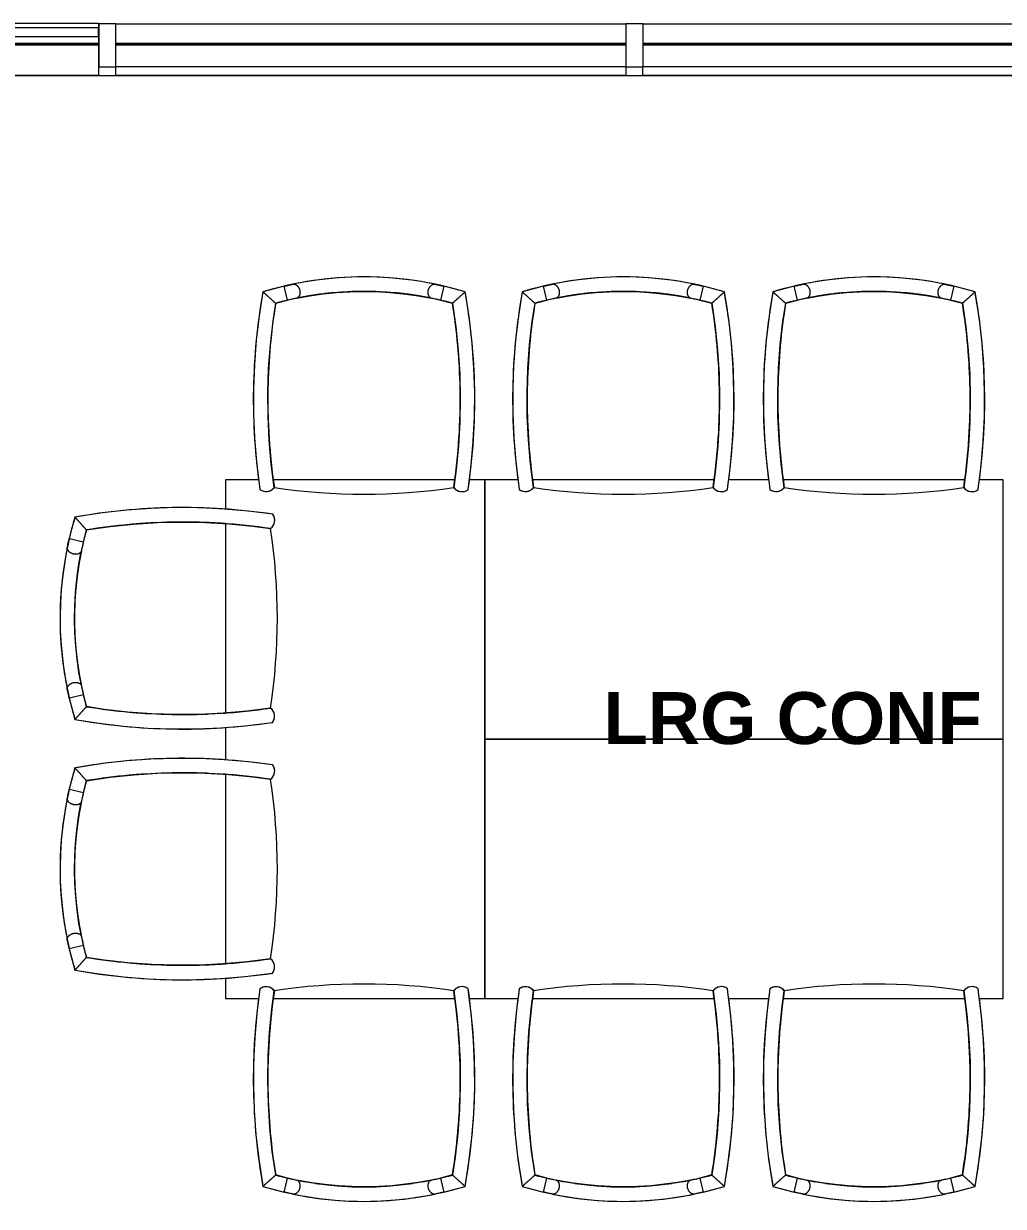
# Model space of a CAD drawing. Header units: inches. Extents: x 920 to 2661, y -647 to 1865.
# Drawn here: x 2175 to 2288.3, y 1728.6 to 1865.4 of the extents above; entities that cross this region are included whole.
import ezdxf

# ---------------------------------------------------------------- set-up
doc = ezdxf.new("R2010")
doc.units = ezdxf.units.IN
doc.header["$MEASUREMENT"] = 0
doc.linetypes.add('IMPORT-Double Dash 3_8_', pattern=[1, 0.375, -0.125, 0.125, -0.125, 0.125, -0.125])
for name, color, linetype, lineweight in [('A-AREA-IDEN', 2, 'Continuous', 9), ('A-GLAZ', 151, 'Continuous', 18), ('A-GLAZ-CWMG', 250, 'Continuous', 18), ('basebuilding_dwg', 8, 'Continuous', 9), ('I-FURN', 30, 'Continuous', 9), ('I-WALL', 2, 'Continuous', 18)]:
    doc.layers.add(name, color=color, linetype=linetype, lineweight=lineweight)
doc.styles.add('Swis721 Lt BT_B', font='', dxfattribs={"height": 6})
doc.styles.get('Swis721 Lt BT_B').set_extended_font_data('Swis721 Lt BT', bold=True)

# ---------------------------------------------------------------- blocks, each defined once
blk = doc.blocks.new('30 x 60 table1 - 30 x 60 table-4778078-FIRST FLOOR CONSTRUCTION')
at = {"layer": 'I-FURN'}
for p, q in [((1283.51, -640.99), (1223.51, -640.99)), ((1223.51, -640.99), (1223.51, -670.99)), ((1283.51, -670.99), (1283.51, -640.99)), ((1223.51, -670.99), (1226.3, -670.99)), ((1227.99, -670.99), (1248.95, -670.99)), ((1250.64, -670.99), (1255.3, -670.99)), ((1256.99, -670.99), (1277.95, -670.99)), ((1279.64, -670.99), (1283.51, -670.99))]:
    blk.add_line(p, q, dxfattribs=at)
blk = doc.blocks.new('30 x 60 table2 - 30 x 60 table-4778090-FIRST FLOOR CONSTRUCTION')
at = {"layer": 'I-FURN'}
for p, q in [((1226.3, -458.88), (1223.51, -458.88)), ((1223.51, -458.88), (1223.51, -488.88)), ((1248.95, -458.88), (1227.99, -458.88)), ((1255.3, -458.88), (1250.64, -458.88)), ((1277.95, -458.88), (1256.99, -458.88)), ((1283.51, -458.88), (1279.65, -458.88)), ((1283.51, -488.88), (1283.51, -458.88)), ((1223.51, -488.88), (1283.51, -488.88))]:
    blk.add_line(p, q, dxfattribs=at)
blk = doc.blocks.new('F-Chairs1 - Side 05-4364231-FIRST FLOOR CONSTRUCTION')
at = {"layer": 'I-FURN'}
for p, q in [((-8.86, -2.7), (-9.24, -1.07)), ((9.24, -1.07), (8.86, -2.7)), ((-10.22, -3.05), (-8.86, -2.7)), ((8.86, -2.7), (10.22, -3.05))]:
    blk.add_line(p, q, dxfattribs=at)
at = {"layer": 'I-FURN', "flags": 128}
for points in [[(-9.24, -1.07), (-10.8, -1.47), (-11.7, -1.73)], [(8.18, -0.84), (6.59, -0.54), (4.99, -0.31), (3.39, -0.14), (1.78, -0.04), (0.17, 0), (-1.45, -0.03), (-3.06, -0.12), (-4.66, -0.27), (-6.26, -0.49), (-7.85, -0.77), (-8.18, -0.84)], [(11.7, -1.73), (10.14, -1.3), (9.24, -1.07)], [(-11.7, -1.73), (-12.14, -4.52), (-12.47, -7.33), (-12.69, -10.14), (-12.8, -12.96), (-12.79, -15.79), (-12.67, -18.61), (-12.44, -21.42), (-12.09, -24.23), (-12.04, -24.6)], [(-7.79, -2.47), (-6.27, -2.19), (-4.74, -1.97), (-3.2, -1.81), (-1.66, -1.71), (-0.12, -1.67), (1.43, -1.7), (2.97, -1.79), (4.51, -1.94), (6.05, -2.15), (7.57, -2.42), (7.79, -2.47)], [(12.04, -24.58), (12.4, -21.78), (12.65, -18.96), (12.78, -16.14), (12.8, -13.32), (12.71, -10.5), (12.5, -7.68), (12.19, -4.87), (11.76, -2.08), (11.7, -1.73)], [(-10.38, -24.36), (-10.73, -21.62), (-10.97, -18.88), (-11.11, -16.12), (-11.13, -13.37), (-11.04, -10.61), (-10.84, -7.86), (-10.53, -5.12), (-10.22, -3.05)], [(10.22, -3.05), (10.62, -5.78), (10.9, -8.52), (11.07, -11.27), (11.13, -14.03), (11.08, -16.79), (10.93, -19.54), (10.66, -22.28), (10.38, -24.36)], [(-12.04, -24.6), (-12.01, -24.62), (-11.94, -24.67), (-11.83, -24.73), (-11.7, -24.78), (-11.53, -24.82), (-11.35, -24.84), (-11.16, -24.83)], [(-11.16, -24.83), (-10.97, -24.78), (-10.8, -24.71), (-10.65, -24.62), (-10.54, -24.53), (-10.45, -24.45), (-10.4, -24.38), (-10.38, -24.36)], [(10.38, -24.36), (10.4, -24.38), (10.45, -24.45), (10.54, -24.53), (10.66, -24.62), (10.8, -24.7), (10.97, -24.77), (11.16, -24.81)], [(11.16, -24.81), (11.35, -24.82), (11.54, -24.8), (11.7, -24.76), (11.84, -24.71), (11.94, -24.65), (12.01, -24.6), (12.04, -24.58)]]:
    blk.add_lwpolyline(points, dxfattribs=at)
at = {"layer": 'I-FURN'}
for centre, radius, start, end in [((0, -40.33), 40.33, 73.1446, 106.8554), ((57.8, -14.21), 70.61, 169.8244, 179.004), ((0, -40.33), 38.66, 74.6661, 105.3339), ((0, -40.33), 38.66, 100.1122, 105.3339), ((0, -40.33), 38.66, 94.045, 98.3481), ((0, -40.33), 38.66, 87.2451, 92.7549), ((0, -40.33), 38.66, 81.6519, 85.955), ((0, -40.33), 38.66, 74.6661, 79.8878), ((-57.8, -14.21), 70.61, 0.996, 10.1756), ((57.8, -14.21), 68.93, 170.6856, 178.9494), ((-57.8, -14.21), 68.93, 1.0506, 9.3144), ((57.8, -14.21), 68.93, 174.9808, 176.404), ((-57.8, -14.21), 68.93, 3.596, 5.0192), ((57.8, -14.21), 70.61, 179.004, 188.4692), ((57.8, -14.21), 68.93, 178.9494, 188.4692), ((57.8, -14.21), 68.93, 179.2513, 182.3319), ((-57.8, -14.21), 68.93, 351.5308, 1.0506), ((-57.8, -14.21), 68.93, 357.6681, 0.7487), ((-57.8, -14.21), 70.61, 351.5308, 0.996), ((57.8, -14.21), 68.93, 183.8678, 187.7228), ((-57.8, -14.21), 68.93, 352.2772, 356.1393), ((-11.33, -23.66), 1.18, 233.3697, 323.5686), ((0, 44.54), 69.68, 261.4321, 278.5679), ((11.32, -23.64), 1.18, 217.315, 307.5275)]:
    blk.add_arc(centre, radius, start, end, dxfattribs=at)
for points, knots in [([(-9.24, -1.07), (-9.24, -1.07), (-9.21, -1.07), (-9.06, -1.03), (-8.74, -0.96), (-8.39, -0.88), (-8.18, -0.84)], [0, 0, 0, 0, 0.2, 0.4, 0.7, 1, 1, 1, 1]), ([(-8.18, -0.84), (-8.11, -0.82), (-8, -0.84), (-7.86, -0.91), (-7.79, -0.97), (-7.73, -1.02), (-7.68, -1.07), (-7.64, -1.12), (-7.61, -1.16), (-7.57, -1.23), (-7.52, -1.31), (-7.48, -1.4), (-7.45, -1.49), (-7.43, -1.59), (-7.41, -1.69), (-7.41, -1.77), (-7.41, -1.85), (-7.42, -1.92), (-7.43, -1.99), (-7.44, -2.06), (-7.47, -2.12), (-7.49, -2.18), (-7.52, -2.25), (-7.57, -2.32), (-7.67, -2.42), (-7.74, -2.46), (-7.79, -2.47)], [-1, -1, -1, -1, -0.861111, -0.791667, -0.756944, -0.722222, -0.6875, -0.670139, -0.652778, -0.618056, -0.583333, -0.548611, -0.513889, -0.479167, -0.444444, -0.416667, -0.388889, -0.361111, -0.333333, -0.305556, -0.277778, -0.25, -0.222222, -0.166667, -0.111111, 0, 0, 0, 0]), ([(7.79, -2.47), (7.73, -2.45), (7.63, -2.4), (7.54, -2.28), (7.5, -2.19), (7.46, -2.12), (7.44, -2.05), (7.43, -2), (7.42, -1.94), (7.41, -1.86), (7.41, -1.77), (7.42, -1.67), (7.43, -1.57), (7.46, -1.47), (7.49, -1.39), (7.52, -1.31), (7.56, -1.24), (7.6, -1.18), (7.64, -1.12), (7.68, -1.07), (7.73, -1.02), (7.77, -0.98), (7.84, -0.93), (7.91, -0.88), (8.04, -0.83), (8.12, -0.83), (8.18, -0.84)], [-1, -1, -1, -1, -0.861111, -0.791667, -0.756944, -0.722222, -0.6875, -0.670139, -0.652778, -0.618056, -0.583333, -0.548611, -0.513889, -0.479167, -0.444444, -0.416667, -0.388889, -0.361111, -0.333333, -0.305556, -0.277778, -0.25, -0.222222, -0.166667, -0.111111, 0, 0, 0, 0]), ([(8.18, -0.84), (8.32, -0.87), (8.57, -0.92), (8.91, -1), (9.17, -1.06), (9.24, -1.07), (9.24, -1.07)], [0, 0, 0, 0, 0.2, 0.4, 0.7, 1, 1, 1, 1]), ([(-11.7, -1.73), (-11.7, -1.73), (-11.69, -1.74), (-11.65, -1.77), (-11.62, -1.8), (-11.58, -1.83), (-11.55, -1.87), (-11.51, -1.9), (-11.48, -1.92), (-11.45, -1.95), (-11.41, -1.99), (-11.36, -2.03), (-11.31, -2.08), (-11.25, -2.13), (-11.19, -2.18), (-11.14, -2.23), (-11.08, -2.28), (-11.02, -2.34), (-10.96, -2.39), (-10.9, -2.44), (-10.84, -2.5), (-10.78, -2.55), (-10.72, -2.6), (-10.67, -2.65), (-10.61, -2.7), (-10.56, -2.75), (-10.51, -2.79), (-10.46, -2.84), (-10.42, -2.88), (-10.37, -2.91), (-10.34, -2.95), (-10.3, -2.98), (-10.28, -3), (-10.25, -3.02), (-10.23, -3.04), (-10.22, -3.05), (-10.22, -3.05)], [-1, -1, -1, -1, -0.944444, -0.888889, -0.861111, -0.833333, -0.805556, -0.777778, -0.763889, -0.75, -0.722222, -0.694444, -0.666667, -0.638889, -0.611111, -0.583333, -0.555556, -0.527778, -0.5, -0.472222, -0.444444, -0.416667, -0.388889, -0.361111, -0.333333, -0.305556, -0.277778, -0.25, -0.222222, -0.194444, -0.166667, -0.138889, -0.111111, -0.083333, -0.055556, 0, 0, 0, 0]), ([(-7.79, -2.47), (-7.93, -2.5), (-8.18, -2.55), (-8.53, -2.63), (-8.79, -2.69), (-8.86, -2.7), (-8.86, -2.7)], [0, 0, 0, 0, 0.2, 0.4, 0.7, 1, 1, 1, 1]), ([(8.86, -2.7), (8.86, -2.7), (8.83, -2.69), (8.67, -2.66), (8.36, -2.59), (8, -2.51), (7.79, -2.47)], [0, 0, 0, 0, 0.2, 0.4, 0.7, 1, 1, 1, 1]), ([(10.22, -3.05), (10.22, -3.05), (10.23, -3.04), (10.25, -3.02), (10.28, -3), (10.3, -2.98), (10.34, -2.95), (10.37, -2.91), (10.41, -2.88), (10.44, -2.86), (10.47, -2.83), (10.51, -2.79), (10.56, -2.75), (10.61, -2.7), (10.67, -2.65), (10.72, -2.6), (10.78, -2.55), (10.84, -2.5), (10.9, -2.44), (10.96, -2.39), (11.02, -2.34), (11.08, -2.28), (11.14, -2.23), (11.19, -2.18), (11.25, -2.13), (11.31, -2.08), (11.36, -2.03), (11.41, -1.99), (11.46, -1.94), (11.5, -1.9), (11.55, -1.87), (11.58, -1.83), (11.62, -1.8), (11.65, -1.77), (11.69, -1.74), (11.7, -1.73), (11.7, -1.73)], [-1, -1, -1, -1, -0.944444, -0.916667, -0.888889, -0.861111, -0.833333, -0.805556, -0.777778, -0.763889, -0.75, -0.722222, -0.694444, -0.666667, -0.638889, -0.611111, -0.583333, -0.555556, -0.527778, -0.5, -0.472222, -0.444444, -0.416667, -0.388889, -0.361111, -0.333333, -0.305556, -0.277778, -0.25, -0.222222, -0.194444, -0.166667, -0.138889, -0.111111, -0.055556, 0, 0, 0, 0])]:
    blk.add_open_spline(points, degree=3, knots=knots, dxfattribs=at)
blk = doc.blocks.new('F-Chairs1 - Side 05-4411770-FIRST FLOOR CONSTRUCTION')
at = {"layer": 'I-FURN'}
for p, q in [((-8.86, 2.7), (-10.22, 3.05)), ((10.22, 3.05), (8.86, 2.7)), ((-9.24, 1.07), (-8.86, 2.7)), ((8.86, 2.7), (9.24, 1.07))]:
    blk.add_line(p, q, dxfattribs=at)
at = {"layer": 'I-FURN', "flags": 128}
for points in [[(-11.16, 24.83), (-11.35, 24.84), (-11.53, 24.82), (-11.7, 24.78), (-11.83, 24.73), (-11.94, 24.67), (-12.01, 24.62), (-12.04, 24.6)], [(-10.38, 24.36), (-10.4, 24.38), (-10.45, 24.45), (-10.54, 24.53), (-10.65, 24.62), (-10.8, 24.71), (-10.97, 24.78), (-11.16, 24.83)], [(11.16, 24.81), (10.97, 24.77), (10.8, 24.7), (10.66, 24.62), (10.54, 24.53), (10.45, 24.45), (10.4, 24.38), (10.38, 24.36)], [(12.04, 24.58), (12.01, 24.6), (11.94, 24.65), (11.84, 24.71), (11.7, 24.76), (11.54, 24.8), (11.35, 24.82), (11.16, 24.81)], [(-12.04, 24.6), (-12.4, 21.8), (-12.64, 18.99), (-12.78, 16.17), (-12.8, 13.35), (-12.71, 10.52), (-12.51, 7.71), (-12.19, 4.9), (-11.76, 2.11), (-11.7, 1.73)], [(-10.22, 3.05), (-10.62, 5.78), (-10.9, 8.52), (-11.07, 11.27), (-11.13, 14.03), (-11.08, 16.79), (-10.93, 19.54), (-10.66, 22.28), (-10.38, 24.36)], [(10.38, 24.36), (10.73, 21.62), (10.97, 18.88), (11.11, 16.12), (11.13, 13.37), (11.04, 10.61), (10.84, 7.86), (10.53, 5.12), (10.22, 3.05)], [(11.7, 1.73), (12.14, 4.52), (12.47, 7.33), (12.69, 10.14), (12.8, 12.96), (12.79, 15.79), (12.67, 18.61), (12.44, 21.42), (12.09, 24.23), (12.04, 24.58)], [(-11.7, 1.73), (-10.14, 1.3), (-9.24, 1.07)], [(7.79, 2.47), (6.27, 2.19), (4.74, 1.97), (3.2, 1.81), (1.66, 1.71), (0.12, 1.67), (-1.43, 1.7), (-2.97, 1.79), (-4.51, 1.94), (-6.05, 2.15), (-7.57, 2.42), (-7.79, 2.47)], [(9.24, 1.07), (10.8, 1.47), (11.7, 1.73)], [(-8.18, 0.84), (-6.59, 0.54), (-4.99, 0.31), (-3.39, 0.14), (-1.78, 0.04), (-0.17, 0), (1.45, 0.03), (3.06, 0.12), (4.66, 0.27), (6.26, 0.49), (7.85, 0.77), (8.18, 0.84)]]:
    blk.add_lwpolyline(points, dxfattribs=at)
at = {"layer": 'I-FURN'}
for centre, radius, start, end in [((-11.33, 23.66), 1.18, 36.4314, 126.6303), ((0, -44.54), 69.68, 81.4321, 98.5679), ((11.32, 23.64), 1.18, 52.4725, 142.685), ((57.8, 14.21), 70.61, 171.5308, 180.996), ((57.8, 14.21), 68.93, 171.5308, 181.0506), ((57.8, 14.21), 68.93, 172.2772, 176.1322), ((-57.8, 14.21), 68.93, 358.9494, 8.4692), ((-57.8, 14.21), 68.93, 3.8607, 7.7228), ((-57.8, 14.21), 70.61, 359.004, 8.4692), ((57.8, 14.21), 68.93, 177.6681, 180.7487), ((-57.8, 14.21), 68.93, 359.2513, 2.3319), ((57.8, 14.21), 70.61, 180.996, 190.1756), ((57.8, 14.21), 68.93, 181.0506, 189.3144), ((-57.8, 14.21), 68.93, 350.6856, 358.9494), ((-57.8, 14.21), 70.61, 349.8244, 359.004), ((57.8, 14.21), 68.93, 183.596, 185.0192), ((-57.8, 14.21), 68.93, 354.9808, 356.404), ((0, 40.33), 38.66, 254.6661, 285.3339), ((0, 40.33), 38.66, 254.6661, 259.8878), ((0, 40.33), 38.66, 280.1122, 285.3339), ((0, 40.33), 40.33, 253.1446, 286.8554), ((0, 40.33), 38.66, 261.6519, 265.955), ((0, 40.33), 38.66, 267.2451, 272.7549), ((0, 40.33), 38.66, 274.045, 278.3481)]:
    blk.add_arc(centre, radius, start, end, dxfattribs=at)
for points, knots in [([(-10.22, 3.05), (-10.22, 3.05), (-10.23, 3.04), (-10.25, 3.02), (-10.28, 3), (-10.3, 2.98), (-10.34, 2.95), (-10.37, 2.91), (-10.41, 2.88), (-10.44, 2.86), (-10.47, 2.83), (-10.51, 2.79), (-10.56, 2.75), (-10.61, 2.7), (-10.67, 2.65), (-10.72, 2.6), (-10.78, 2.55), (-10.84, 2.5), (-10.9, 2.44), (-10.96, 2.39), (-11.02, 2.34), (-11.08, 2.28), (-11.14, 2.23), (-11.19, 2.18), (-11.25, 2.13), (-11.31, 2.08), (-11.36, 2.03), (-11.41, 1.99), (-11.46, 1.94), (-11.5, 1.9), (-11.55, 1.87), (-11.58, 1.83), (-11.62, 1.8), (-11.65, 1.77), (-11.69, 1.74), (-11.7, 1.73), (-11.7, 1.73)], [-1, -1, -1, -1, -0.944444, -0.916667, -0.888889, -0.861111, -0.833333, -0.805556, -0.777778, -0.763889, -0.75, -0.722222, -0.694444, -0.666667, -0.638889, -0.611111, -0.583333, -0.555556, -0.527778, -0.5, -0.472222, -0.444444, -0.416667, -0.388889, -0.361111, -0.333333, -0.305556, -0.277778, -0.25, -0.222222, -0.194444, -0.166667, -0.138889, -0.111111, -0.055556, 0, 0, 0, 0]), ([(11.7, 1.73), (11.7, 1.73), (11.69, 1.74), (11.65, 1.77), (11.62, 1.8), (11.58, 1.83), (11.55, 1.87), (11.51, 1.9), (11.48, 1.92), (11.45, 1.95), (11.41, 1.99), (11.36, 2.03), (11.31, 2.08), (11.25, 2.13), (11.19, 2.18), (11.14, 2.23), (11.08, 2.28), (11.02, 2.34), (10.96, 2.39), (10.9, 2.44), (10.84, 2.5), (10.78, 2.55), (10.72, 2.6), (10.67, 2.65), (10.61, 2.7), (10.56, 2.75), (10.51, 2.79), (10.46, 2.84), (10.42, 2.88), (10.37, 2.91), (10.34, 2.95), (10.3, 2.98), (10.28, 3), (10.25, 3.02), (10.23, 3.04), (10.22, 3.05), (10.22, 3.05)], [-1, -1, -1, -1, -0.944444, -0.888889, -0.861111, -0.833333, -0.805556, -0.777778, -0.763889, -0.75, -0.722222, -0.694444, -0.666667, -0.638889, -0.611111, -0.583333, -0.555556, -0.527778, -0.5, -0.472222, -0.444444, -0.416667, -0.388889, -0.361111, -0.333333, -0.305556, -0.277778, -0.25, -0.222222, -0.194444, -0.166667, -0.138889, -0.111111, -0.083333, -0.055556, 0, 0, 0, 0]), ([(-8.86, 2.7), (-8.86, 2.7), (-8.83, 2.69), (-8.67, 2.66), (-8.36, 2.59), (-8, 2.51), (-7.79, 2.47)], [0, 0, 0, 0, 0.2, 0.4, 0.7, 1, 1, 1, 1]), ([(-7.79, 2.47), (-7.73, 2.45), (-7.63, 2.4), (-7.54, 2.28), (-7.5, 2.19), (-7.46, 2.12), (-7.44, 2.05), (-7.43, 2), (-7.42, 1.94), (-7.41, 1.86), (-7.41, 1.77), (-7.42, 1.67), (-7.43, 1.57), (-7.46, 1.47), (-7.49, 1.39), (-7.52, 1.31), (-7.56, 1.24), (-7.6, 1.18), (-7.64, 1.12), (-7.68, 1.07), (-7.73, 1.02), (-7.77, 0.98), (-7.84, 0.93), (-7.91, 0.88), (-8.04, 0.83), (-8.12, 0.83), (-8.18, 0.84)], [-1, -1, -1, -1, -0.861111, -0.791667, -0.756944, -0.722222, -0.6875, -0.670139, -0.652778, -0.618056, -0.583333, -0.548611, -0.513889, -0.479167, -0.444444, -0.416667, -0.388889, -0.361111, -0.333333, -0.305556, -0.277778, -0.25, -0.222222, -0.166667, -0.111111, 0, 0, 0, 0]), ([(8.18, 0.84), (8.11, 0.82), (8, 0.84), (7.86, 0.91), (7.79, 0.97), (7.73, 1.02), (7.68, 1.07), (7.64, 1.12), (7.61, 1.16), (7.57, 1.23), (7.52, 1.31), (7.48, 1.4), (7.45, 1.49), (7.43, 1.59), (7.41, 1.69), (7.41, 1.77), (7.41, 1.85), (7.42, 1.92), (7.43, 1.99), (7.44, 2.06), (7.47, 2.12), (7.49, 2.18), (7.52, 2.25), (7.57, 2.32), (7.67, 2.42), (7.74, 2.46), (7.79, 2.47)], [-1, -1, -1, -1, -0.861111, -0.791667, -0.756944, -0.722222, -0.6875, -0.670139, -0.652778, -0.618056, -0.583333, -0.548611, -0.513889, -0.479167, -0.444444, -0.416667, -0.388889, -0.361111, -0.333333, -0.305556, -0.277778, -0.25, -0.222222, -0.166667, -0.111111, 0, 0, 0, 0]), ([(7.79, 2.47), (7.93, 2.5), (8.18, 2.55), (8.53, 2.63), (8.79, 2.69), (8.86, 2.7), (8.86, 2.7)], [0, 0, 0, 0, 0.2, 0.4, 0.7, 1, 1, 1, 1]), ([(-8.18, 0.84), (-8.32, 0.87), (-8.57, 0.92), (-8.91, 1), (-9.17, 1.06), (-9.24, 1.07), (-9.24, 1.07)], [0, 0, 0, 0, 0.2, 0.4, 0.7, 1, 1, 1, 1]), ([(9.24, 1.07), (9.24, 1.07), (9.21, 1.07), (9.06, 1.03), (8.74, 0.96), (8.39, 0.88), (8.18, 0.84)], [0, 0, 0, 0, 0.2, 0.4, 0.7, 1, 1, 1, 1])]:
    blk.add_open_spline(points, degree=3, knots=knots, dxfattribs=at)
blk = doc.blocks.new('F-Chairs1 - Side 05-V8-FIRST FLOOR CONSTRUCTION')
at = {"layer": 'I-FURN'}
for p, q in [((-8.86, 2.7), (-10.22, 3.05)), ((10.22, 3.05), (8.86, 2.7)), ((-9.24, 1.07), (-8.86, 2.7)), ((8.86, 2.7), (9.24, 1.07))]:
    blk.add_line(p, q, dxfattribs=at)
at = {"layer": 'I-FURN', "flags": 128}
for points in [[(-11.16, 24.83), (-11.35, 24.84), (-11.53, 24.82), (-11.7, 24.78), (-11.83, 24.73), (-11.94, 24.67), (-12.01, 24.62), (-12.04, 24.6)], [(-10.38, 24.36), (-10.4, 24.38), (-10.45, 24.45), (-10.54, 24.53), (-10.65, 24.62), (-10.8, 24.71), (-10.97, 24.78), (-11.16, 24.83)], [(11.16, 24.81), (10.97, 24.77), (10.8, 24.7), (10.66, 24.62), (10.54, 24.53), (10.45, 24.45), (10.4, 24.38), (10.38, 24.36)], [(12.04, 24.58), (12.01, 24.6), (11.94, 24.65), (11.84, 24.71), (11.7, 24.76), (11.54, 24.8), (11.35, 24.82), (11.16, 24.81)], [(-12.04, 24.6), (-12.4, 21.8), (-12.64, 18.99), (-12.78, 16.17), (-12.8, 13.35), (-12.71, 10.52), (-12.51, 7.71), (-12.19, 4.9), (-11.76, 2.11), (-11.7, 1.73)], [(-10.22, 3.05), (-10.62, 5.78), (-10.9, 8.52), (-11.07, 11.27), (-11.13, 14.03), (-11.08, 16.79), (-10.93, 19.54), (-10.66, 22.28), (-10.38, 24.36)], [(10.38, 24.36), (10.73, 21.62), (10.97, 18.88), (11.11, 16.12), (11.13, 13.37), (11.04, 10.61), (10.84, 7.86), (10.53, 5.12), (10.22, 3.05)], [(11.7, 1.73), (12.14, 4.52), (12.47, 7.33), (12.69, 10.14), (12.8, 12.96), (12.79, 15.79), (12.67, 18.61), (12.44, 21.42), (12.09, 24.23), (12.04, 24.58)], [(-11.7, 1.73), (-10.14, 1.3), (-9.24, 1.07)], [(7.79, 2.47), (6.27, 2.19), (4.74, 1.97), (3.2, 1.81), (1.66, 1.71), (0.12, 1.67), (-1.43, 1.7), (-2.97, 1.79), (-4.51, 1.94), (-6.05, 2.15), (-7.57, 2.42), (-7.79, 2.47)], [(9.24, 1.07), (10.8, 1.47), (11.7, 1.73)], [(-8.18, 0.84), (-6.59, 0.54), (-4.99, 0.31), (-3.39, 0.14), (-1.78, 0.04), (-0.17, 0), (1.45, 0.03), (3.06, 0.12), (4.66, 0.27), (6.26, 0.49), (7.85, 0.77), (8.18, 0.84)]]:
    blk.add_lwpolyline(points, dxfattribs=at)
at = {"layer": 'I-FURN'}
for centre, radius, start, end in [((-11.33, 23.66), 1.18, 36.4314, 126.6303), ((0, -44.54), 69.68, 81.4321, 98.5679), ((11.32, 23.64), 1.18, 52.4725, 142.685), ((57.8, 14.21), 70.61, 171.5308, 180.996), ((57.8, 14.21), 68.93, 171.5308, 181.0506), ((-57.8, 14.21), 68.93, 358.9494, 8.4692), ((-57.8, 14.21), 70.61, 359.004, 8.4692), ((57.8, 14.21), 68.93, 175.8993, 176.1322), ((-57.8, 14.21), 68.93, 3.8607, 4.1007), ((57.8, 14.21), 68.93, 177.6681, 180.7487), ((-57.8, 14.21), 68.93, 359.2513, 2.3319), ((57.8, 14.21), 70.61, 180.996, 190.1756), ((57.8, 14.21), 68.93, 181.0506, 189.3144), ((-57.8, 14.21), 68.93, 350.6856, 358.9494), ((-57.8, 14.21), 70.61, 349.8244, 359.004), ((57.8, 14.21), 68.93, 183.596, 185.0192), ((-57.8, 14.21), 68.93, 354.9808, 356.404), ((0, 40.33), 38.66, 254.6661, 285.3339), ((0, 40.33), 38.66, 254.6661, 259.8878), ((0, 40.33), 38.66, 280.1122, 285.3339), ((0, 40.33), 40.33, 253.1446, 286.8554), ((0, 40.33), 38.66, 261.6519, 265.955), ((0, 40.33), 38.66, 267.2451, 272.7549), ((0, 40.33), 38.66, 274.045, 278.3481)]:
    blk.add_arc(centre, radius, start, end, dxfattribs=at)
for points, knots in [([(-10.22, 3.05), (-10.22, 3.05), (-10.23, 3.04), (-10.25, 3.02), (-10.28, 3), (-10.3, 2.98), (-10.34, 2.95), (-10.37, 2.91), (-10.41, 2.88), (-10.44, 2.86), (-10.47, 2.83), (-10.51, 2.79), (-10.56, 2.75), (-10.61, 2.7), (-10.67, 2.65), (-10.72, 2.6), (-10.78, 2.55), (-10.84, 2.5), (-10.9, 2.44), (-10.96, 2.39), (-11.02, 2.34), (-11.08, 2.28), (-11.14, 2.23), (-11.19, 2.18), (-11.25, 2.13), (-11.31, 2.08), (-11.36, 2.03), (-11.41, 1.99), (-11.46, 1.94), (-11.5, 1.9), (-11.55, 1.87), (-11.58, 1.83), (-11.62, 1.8), (-11.65, 1.77), (-11.69, 1.74), (-11.7, 1.73), (-11.7, 1.73)], [-1, -1, -1, -1, -0.944444, -0.916667, -0.888889, -0.861111, -0.833333, -0.805556, -0.777778, -0.763889, -0.75, -0.722222, -0.694444, -0.666667, -0.638889, -0.611111, -0.583333, -0.555556, -0.527778, -0.5, -0.472222, -0.444444, -0.416667, -0.388889, -0.361111, -0.333333, -0.305556, -0.277778, -0.25, -0.222222, -0.194444, -0.166667, -0.138889, -0.111111, -0.055556, 0, 0, 0, 0]), ([(11.7, 1.73), (11.7, 1.73), (11.69, 1.74), (11.65, 1.77), (11.62, 1.8), (11.58, 1.83), (11.55, 1.87), (11.51, 1.9), (11.48, 1.92), (11.45, 1.95), (11.41, 1.99), (11.36, 2.03), (11.31, 2.08), (11.25, 2.13), (11.19, 2.18), (11.14, 2.23), (11.08, 2.28), (11.02, 2.34), (10.96, 2.39), (10.9, 2.44), (10.84, 2.5), (10.78, 2.55), (10.72, 2.6), (10.67, 2.65), (10.61, 2.7), (10.56, 2.75), (10.51, 2.79), (10.46, 2.84), (10.42, 2.88), (10.37, 2.91), (10.34, 2.95), (10.3, 2.98), (10.28, 3), (10.25, 3.02), (10.23, 3.04), (10.22, 3.05), (10.22, 3.05)], [-1, -1, -1, -1, -0.944444, -0.888889, -0.861111, -0.833333, -0.805556, -0.777778, -0.763889, -0.75, -0.722222, -0.694444, -0.666667, -0.638889, -0.611111, -0.583333, -0.555556, -0.527778, -0.5, -0.472222, -0.444444, -0.416667, -0.388889, -0.361111, -0.333333, -0.305556, -0.277778, -0.25, -0.222222, -0.194444, -0.166667, -0.138889, -0.111111, -0.083333, -0.055556, 0, 0, 0, 0]), ([(-8.86, 2.7), (-8.86, 2.7), (-8.83, 2.69), (-8.67, 2.66), (-8.36, 2.59), (-8, 2.51), (-7.79, 2.47)], [0, 0, 0, 0, 0.2, 0.4, 0.7, 1, 1, 1, 1]), ([(-7.79, 2.47), (-7.73, 2.45), (-7.63, 2.4), (-7.54, 2.28), (-7.5, 2.19), (-7.46, 2.12), (-7.44, 2.05), (-7.43, 2), (-7.42, 1.94), (-7.41, 1.86), (-7.41, 1.77), (-7.42, 1.67), (-7.43, 1.57), (-7.46, 1.47), (-7.49, 1.39), (-7.52, 1.31), (-7.56, 1.24), (-7.6, 1.18), (-7.64, 1.12), (-7.68, 1.07), (-7.73, 1.02), (-7.77, 0.98), (-7.84, 0.93), (-7.91, 0.88), (-8.04, 0.83), (-8.12, 0.83), (-8.18, 0.84)], [-1, -1, -1, -1, -0.861111, -0.791667, -0.756944, -0.722222, -0.6875, -0.670139, -0.652778, -0.618056, -0.583333, -0.548611, -0.513889, -0.479167, -0.444444, -0.416667, -0.388889, -0.361111, -0.333333, -0.305556, -0.277778, -0.25, -0.222222, -0.166667, -0.111111, 0, 0, 0, 0]), ([(8.18, 0.84), (8.11, 0.82), (8, 0.84), (7.86, 0.91), (7.79, 0.97), (7.73, 1.02), (7.68, 1.07), (7.64, 1.12), (7.61, 1.16), (7.57, 1.23), (7.52, 1.31), (7.48, 1.4), (7.45, 1.49), (7.43, 1.59), (7.41, 1.69), (7.41, 1.77), (7.41, 1.85), (7.42, 1.92), (7.43, 1.99), (7.44, 2.06), (7.47, 2.12), (7.49, 2.18), (7.52, 2.25), (7.57, 2.32), (7.67, 2.42), (7.74, 2.46), (7.79, 2.47)], [-1, -1, -1, -1, -0.861111, -0.791667, -0.756944, -0.722222, -0.6875, -0.670139, -0.652778, -0.618056, -0.583333, -0.548611, -0.513889, -0.479167, -0.444444, -0.416667, -0.388889, -0.361111, -0.333333, -0.305556, -0.277778, -0.25, -0.222222, -0.166667, -0.111111, 0, 0, 0, 0]), ([(7.79, 2.47), (7.93, 2.5), (8.18, 2.55), (8.53, 2.63), (8.79, 2.69), (8.86, 2.7), (8.86, 2.7)], [0, 0, 0, 0, 0.2, 0.4, 0.7, 1, 1, 1, 1]), ([(-8.18, 0.84), (-8.32, 0.87), (-8.57, 0.92), (-8.91, 1), (-9.17, 1.06), (-9.24, 1.07), (-9.24, 1.07)], [0, 0, 0, 0, 0.2, 0.4, 0.7, 1, 1, 1, 1]), ([(9.24, 1.07), (9.24, 1.07), (9.21, 1.07), (9.06, 1.03), (8.74, 0.96), (8.39, 0.88), (8.18, 0.84)], [0, 0, 0, 0, 0.2, 0.4, 0.7, 1, 1, 1, 1])]:
    blk.add_open_spline(points, degree=3, knots=knots, dxfattribs=at)
blk = doc.blocks.new('30 x 60 table3 - 30 x 60 table-4778108-FIRST FLOOR CONSTRUCTION')
at = {"layer": 'I-FURN'}
for p, q in [((1283.51, -458.88), (1223.51, -458.88)), ((1223.51, -458.88), (1223.51, -460.68)), ((1283.51, -460.68), (1283.51, -458.88)), ((1223.51, -462.37), (1223.51, -483.32)), ((1283.51, -483.32), (1283.51, -462.37)), ((1223.51, -485.01), (1223.51, -488.88)), ((1283.51, -488.88), (1283.51, -485.01)), ((1223.51, -488.88), (1226.93, -488.88)), ((1228.58, -488.88), (1250.49, -488.88)), ((1252.15, -488.88), (1255.93, -488.88)), ((1257.58, -488.88), (1279.49, -488.88)), ((1281.15, -488.88), (1283.51, -488.88))]:
    blk.add_line(p, q, dxfattribs=at)
blk = doc.blocks.new('Frameless opening with glazing - 42_ x 84_-4846444-FIRST FLOOR CONSTRUCTION')
at = {"layer": 'A-GLAZ', "lineweight": 40}
blk.add_line((-22.5, 0.125), (19.5, 0.125), dxfattribs=at)
blk = doc.blocks.new('Frameless opening with glazing - 60_ x 84_-4846534-FIRST FLOOR CONSTRUCTION')
at = {"layer": 'A-GLAZ', "lineweight": 40}
blk.add_line((-31, 0.125), (28, 0.125), dxfattribs=at)
blk = doc.blocks.new('basebuilding_dwg_System Panel - Glazed EXIST-BLACK-1018897-GROSS BLDG AREA - LEVEL 6-4771485-FIRST FLOOR CONSTRUCTION')
at = {"layer": 'A-GLAZ', "color": 7, "lineweight": 9, "flags": 128}
blk.add_lwpolyline([(-20, -1.5), (20, -1.5), (20, -0.5), (-20, -0.5)], close=True, dxfattribs=at)
blk = doc.blocks.new('basebuilding_dwg_Rectangular Mullion - 2_ x 6_ rectangular-BLACK-1018865-GROSS BLDG AREA - LEVEL 6-V1-FIRST FLOOR CONSTRUCTION')
at = {"layer": 'A-GLAZ-CWMG', "flags": 128}
for points in [[(-1, 6), (1, 6), (1, 5)], [(-0.97, 0), (-1, 0), (-1, 6)]]:
    blk.add_lwpolyline(points, dxfattribs=at)
blk = doc.blocks.new('basebuilding_dwg_Rectangular Mullion - 2_ x 6_ rectangular-BLACK-1018865-GROSS BLDG AREA - LEVEL 6-V2-FIRST FLOOR CONSTRUCTION')
at = {"layer": 'A-GLAZ-CWMG'}
blk.add_line((-1, 5), (-1, 6), dxfattribs=at)
at = {"layer": 'A-GLAZ-CWMG', "flags": 128}
blk.add_lwpolyline([(-1, 6), (1, 6), (1, 5)], dxfattribs=at)
blk = doc.blocks.new('basebuilding_dwg_Rectangular Mullion - 2_ x 6_ rectangular-BLACK-1018893-GROSS BLDG AREA - LEVEL 6-4771488-FIRST FLOOR CONSTRUCTION')
at = {"layer": 'A-GLAZ-CWMG'}
for p, q in [((-104.72, 1017.21), (-144.72, 1017.21)), ((-104.72, 1011.21), (-144.72, 1011.21))]:
    blk.add_line(p, q, dxfattribs=at)
blk = doc.blocks.new('basebuilding_dwg_Rectangular Mullion - 2_ x 6_ rectangular-BLACK-430961-GROSS BLDG AREA - LEVEL 6-V4-FIRST FLOOR CONSTRUCTION')
at = {"layer": 'A-GLAZ-CWMG'}
blk.add_line((-43.72, 1011.21), (-102.72, 1011.21), dxfattribs=at)
blk = doc.blocks.new('basebuilding_dwg-4266169-FIRST FLOOR CONSTRUCTION')
at = {"lineweight": 9, "flags": 128}
blk.add_lwpolyline([(1831.64, 1860.4), (1831.64, 1859.36), (1623.64, 1859.36)], dxfattribs=at)
for name, p in [('basebuilding_dwg_Rectangular Mullion - 2_ x 6_ rectangular-BLACK-1018893-GROSS BLDG AREA - LEVEL 6-4771488-FIRST FLOOR CONSTRUCTION', (1766.33, 848.2)), ('basebuilding_dwg_System Panel - Glazed EXIST-BLACK-1018897-GROSS BLDG AREA - LEVEL 6-4771485-FIRST FLOOR CONSTRUCTION', (1641.61, 1865.4)), ('basebuilding_dwg_Rectangular Mullion - 2_ x 6_ rectangular-BLACK-430961-GROSS BLDG AREA - LEVEL 6-V4-FIRST FLOOR CONSTRUCTION', (1766.33, 848.2)), ('basebuilding_dwg_Rectangular Mullion - 2_ x 6_ rectangular-BLACK-430961-GROSS BLDG AREA - LEVEL 6-V4-FIRST FLOOR CONSTRUCTION', (1827.33, 848.2))]:
    blk.add_blockref(name, p)
at = {"extrusion": (0, 0, -1), "rotation": 180}
for name, p in [('basebuilding_dwg_Rectangular Mullion - 2_ x 6_ rectangular-BLACK-1018865-GROSS BLDG AREA - LEVEL 6-V1-FIRST FLOOR CONSTRUCTION', (-1662.61, 1865.4)), ('basebuilding_dwg_Rectangular Mullion - 2_ x 6_ rectangular-BLACK-1018865-GROSS BLDG AREA - LEVEL 6-V2-FIRST FLOOR CONSTRUCTION', (-1723.61, 1865.4))]:
    blk.add_blockref(name, p, dxfattribs=at)

msp = doc.modelspace()

# ---------------------------------------------------------------- linework, layer by layer
at = {"layer": 'I-WALL'}
for p, q in [((2185.67, 1865.4), (2183.67, 1865.4)), ((2183.67, 1865.4), (2183.67, 1860.4)), ((2185.67, 1860.4), (2185.67, 1865.4)), ((2246.67, 1865.4), (2244.67, 1865.4)), ((2244.67, 1865.4), (2244.67, 1860.4)), ((2246.67, 1860.4), (2246.67, 1865.4)), ((2183.67, 1860.4), (2185.67, 1860.4)), ((2244.67, 1860.4), (2246.67, 1860.4))]:
    msp.add_line(p, q, dxfattribs=at)
at = {"layer": 'I-WALL', "lineweight": 9}
for p, q in [((2185.67, 1865.4), (2244.67, 1865.4)), ((2246.67, 1865.4), (2305.67, 1865.4)), ((2244.67, 1860.4), (2185.67, 1860.4)), ((2305.67, 1860.4), (2246.67, 1860.4))]:
    msp.add_line(p, q, dxfattribs=at)

# ---------------------------------------------------------------- block references
at = {"layer": 'A-GLAZ'}
for name, p in [('Frameless opening with glazing - 42_ x 84_-4846444-FIRST FLOOR CONSTRUCTION', (2164.17, 1862.9)), ('Frameless opening with glazing - 60_ x 84_-4846534-FIRST FLOOR CONSTRUCTION', (2216.67, 1862.9)), ('Frameless opening with glazing - 60_ x 84_-4846534-FIRST FLOOR CONSTRUCTION', (2277.67, 1862.9))]:
    msp.add_blockref(name, p, dxfattribs=at)
at = {"layer": 'basebuilding_dwg', "color": 250, "linetype": 'IMPORT-Double Dash 3_8_', "lineweight": 18}
msp.add_blockref('basebuilding_dwg-4266169-FIRST FLOOR CONSTRUCTION', (522.03, 0), dxfattribs=at)
at = {"layer": 'I-FURN'}
for name, p, rotation in [('F-Chairs1 - Side 05-4411770-FIRST FLOOR CONSTRUCTION', (2214.37, 1836.11), 180), ('F-Chairs1 - Side 05-4411770-FIRST FLOOR CONSTRUCTION', (2244.37, 1836.11), 180), ('F-Chairs1 - Side 05-4411770-FIRST FLOOR CONSTRUCTION', (2273.37, 1836.11), 180), ('30 x 60 table3 - 30 x 60 table-4778108-FIRST FLOOR CONSTRUCTION', (2687.22, 3036.15), 269.9999999999998), ('30 x 60 table1 - 30 x 60 table-4778078-FIRST FLOOR CONSTRUCTION', (3511.84, 1141.65), 180), ('F-Chairs1 - Side 05-V8-FIRST FLOOR CONSTRUCTION', (2179.2, 1796.62), 270.0000000000001), ('30 x 60 table2 - 30 x 60 table-4778090-FIRST FLOOR CONSTRUCTION', (3511.84, 1293.76), 180), ('F-Chairs1 - Side 05-V8-FIRST FLOOR CONSTRUCTION', (2179.2, 1767.62), 270.0000000000001), ('F-Chairs1 - Side 05-4364231-FIRST FLOOR CONSTRUCTION', (2214.37, 1729.18), 180), ('F-Chairs1 - Side 05-4364231-FIRST FLOOR CONSTRUCTION', (2244.37, 1729.18), 180), ('F-Chairs1 - Side 05-4364231-FIRST FLOOR CONSTRUCTION', (2273.37, 1729.18), 180)]:
    msp.add_blockref(name, p, dxfattribs=dict(at, rotation=rotation))

# ---------------------------------------------------------------- texts
at = {"layer": 'A-AREA-IDEN', "insert": (2242.08, 1788.08), "char_height": 6, "width": 52.318, "attachment_point": 1, "style": 'Swis721 Lt BT_B'}
msp.add_mtext('LRG CONF', dxfattribs=at)

doc.saveas('drawing.dxf')
